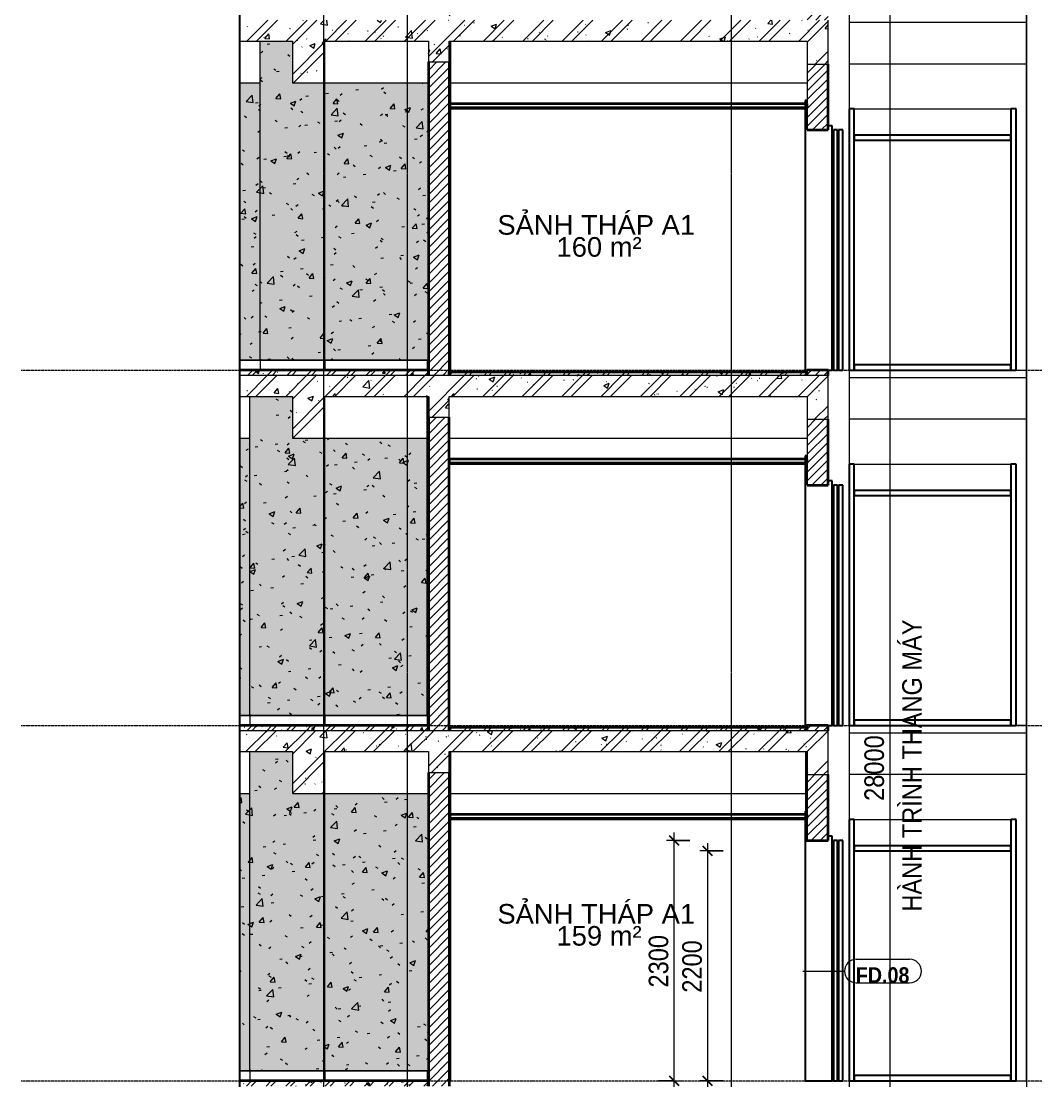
# Model space of a CAD drawing. Header units: millimetres. Extents: x 41641 to 74043, y -6777 to 34550.
# Drawn here: x 41641 to 51349, y 9000 to 19140 of the extents above; entities that cross this region are included whole.
import ezdxf

# ---------------------------------------------------------------- set-up
doc = ezdxf.new("R2010")
doc.units = ezdxf.units.MM
for name, pattern in [('Centre', [31.75, 6.35, -4.7625, 15.875, -4.7625]), ('Grid Line', [22.225, 12.7, -3.175, 3.175, -3.175]), ('Hidden', [7.14375, 4.7625, -2.38125])]:
    doc.linetypes.add(name, pattern=pattern)
for name, color, linetype, lineweight in [('0-1', 7, 'Continuous', 5), ('A-ANNO-DIMS', 211, 'Continuous', 9), ('A-ANNO-DIMS-75', 211, 'Continuous', 9), ('A-AREA-IDEN', 2, 'Continuous', 9), ('A-CLNG-2', 7, 'Continuous', 35), ('A-CLNG-FNSH-1', 250, 'Continuous', 18), ('A-CLNG-PATT', 13, 'Continuous', 18), ('A-DETL-GENF', 92, 'Continuous', 18), ('A-DETL-GENF-1', 9, 'Continuous', 18), ('A-DETL-GENF-3', 92, 'Hidden', 25), ('A-DETL-THIN', 151, 'Continuous', 18), ('A-DOOR', 31, 'Continuous', 18), ('A-DOOR-1', 31, 'Continuous', 25), ('A-DOOR-IDEN', 31, 'Continuous', 9), ('A-FLOR-FNSH-1', 7, 'Continuous', 35), ('A-FLOR-HRAL-1', 250, 'Continuous', 18), ('A-FLOR-HRAL-2', 53, 'Continuous', 25), ('A-FLOR-HRAL-3', 9, 'Continuous', 18), ('A-FLOR-LEVL-2', 51, 'Centre', 9), ('A-FLOR-PATT-2', 67, 'Continuous', 18), ('A-FLOR-PATT-3', 8, 'Continuous', 18), ('A-WALL', 113, 'Continuous', 18), ('A-WALL-1', 7, 'Continuous', 35), ('A-WALL-PATT', 111, 'Continuous', 18), ('A-WALL-PATT-1', 9, 'Continuous', 18), ('A-WALL-PATT-2', 255, 'Continuous', 18), ('A-WALL-PATT-3', 250, 'Continuous', 18), ('I-WALL-1', 250, 'Continuous', 18), ('S-BEAM-2', 250, 'Continuous', 18), ('S-COLS-1', 250, 'Continuous', 18), ('S-GRID-1', 1, 'Grid Line', 9)]:
    doc.layers.add(name, color=color, linetype=linetype, lineweight=lineweight)
doc.styles.add('Arial', font='arial.ttf', dxfattribs={"height": 187.5})
doc.styles.add('Arial_B', font='arialbd.ttf', dxfattribs={"width": 0.9, "height": 150})
doc.styles.add('UTM Avo', font='', dxfattribs={"width": 0.9, "height": 187.5})
doc.styles.get('UTM Avo').set_extended_font_data('UTM Avo')
doc.dimstyles.new('1_Dim_chi_tiet_2_5', dxfattribs={"dimscale": 304.8, "dimtxt": 187.368928, "dimasz": 0.295276, "dimexe": 0.246063, "dimexo": 0.0625, "dimgap": 0.024606, "dimtad": 1, "dimdec": 0, "dimrnd": 5, "dimzin": 0, "dimdsep": 46, "dimtxsty": 'UTM Avo', "dimblk1": 'OBLIQUE', "dimblk2": 'OBLIQUE', "dimsah": 1, "dimcen": 0.09, "dimdle": 0.246063, "dimazin": 0, "dimtfac": 1, "dimtdec": 4, "dimtix": 1, "dimtmove": 0, "dimatfit": 3, "dimfxl": 0.492126, "dimfxlon": 1, "dimtvp": 1, "dimtolj": 1, "dimtzin": 0, "dimarcsym": 2})
pattern_1 = [(50, (48873.26, 15725), (273.276, -23.909), [28.575, -314.325]), (355, (48873.26, 15725), (-52.865, 286.585), [22.86, -251.46]), (100.451, (48896.03, 15723), (220.414, 262.6745), [24.285, -267.135]), (46.184, (48873.26, 15801.2), (406.619, -63.065), [42.862, -471.487]), (96.636, (48907.14, 15795.94), (356.104, 371.141), [36.428, -400.703]), (351.184, (48873.26, 15801.2), (356.107, 371.138), [34.29, -377.19]), (21, (48911.36, 15782.15), (227.421, -153.398), [28.575, -314.325]), (326, (48911.36, 15782.15), (92.703, 276.282), [22.86, -251.46]), (71.451, (48930.3, 15769.37), (320.1254, 122.8816), [24.285, -267.135]), (37.5, (48873.26, 15725), (4.6325, 126.8326), [2.515, -245.897, 2.515, -252.755, -252.413]), (37.5, (48873.26, 15725), (4.6325, 126.8326), [-503.682, 2.515, -249.898]), (7.5, (48873.26, 15725), (100.2292, 150.2711), [2.515, -143.027, 2.515, -240.182, -96.203]), (7.5, (48873.26, 15725), (100.2292, 150.2711), [-388.239, 2.515, -93.688]), (327.5, (48788.3, 15725), (203.3868, -8.5935), [2.515, -92.735, 2.515, -294.665, -394.335]), (327.5, (48788.3, 15725), (203.3868, -8.5935), [-392.43, 2.515, -391.82]), (317.5, (48750.2, 15725), (222.1944, 38.14), [2.515, -121.31, 2.515, -194.843, -280.035]), (317.5, (48750.2, 15725), (222.1944, 38.14), [-321.183, 2.515, -277.52]), (45, (48873.26, 15725), (-94.2927, 94.2927), []), (45, (48873.26, 15867.88), (-94.2927, 94.2927), [])]
pattern_2 = [(50, (48873.26, 15725), (546.553, -47.817), [57.15, -628.65]), (355, (48873.26, 15725), (-105.73, 573.17), [45.72, -502.92]), (100.451, (48918.8, 15721), (440.828, 525.35), [48.57, -534.27]), (46.184, (48873.26, 15877.4), (813.237, -126.13), [85.725, -942.975]), (96.636, (48941, 15866.9), (712.21, 742.28), [72.855, -801.405]), (351.184, (48873.3, 15877.4), (712.215, 742.28), [68.58, -754.38]), (21, (48949.46, 15839.3), (454.843, -306.796), [57.15, -628.65]), (326, (48949.46, 15839.3), (185.406, 552.564), [45.72, -502.92]), (71.451, (48987.36, 15813.73), (640.25, 245.764), [48.57, -534.27]), (37.5, (48873.26, 15725), (9.2664, 253.665), [25.146, -471.678, 25.146, -485.394, -504.825]), (37.5, (48873.26, 15725), (9.2664, 253.665), [-1007.364, 25.146, -479.679]), (7.5, (48873.26, 15725), (200.459, 300.541), [25.146, -265.938, 25.146, -460.248, -192.405]), (7.5, (48873.26, 15725), (200.459, 300.541), [-776.478, 25.146, -167.259]), (327.5, (48703.33, 15725), (406.773, -17.1864), [25.146, -165.354, 25.146, -569.214, -788.67]), (327.5, (48703.33, 15725), (406.773, -17.1864), [-784.86, 25.146, -763.524]), (317.5, (48627.13, 15725), (444.388, 76.28), [25.146, -222.504, 25.146, -369.57, -560.07]), (317.5, (48627.13, 15725), (444.388, 76.28), [-642.366, 25.146, -534.924])]
pattern_3 = [(37.5, (48873.26, 15725), (-2.40047, 73.41204), [2.515, -55.397, 2.515, -62.255, -61.913]), (37.5, (48873.26, 15725), (-2.40047, 73.41204), [-122.682, 2.515, -59.398]), (7.5, (48873.26, 15725), (67.4282, 107.524), [2.515, -28.727, 2.515, -49.682, -20.003]), (7.5, (48873.26, 15725), (67.4282, 107.524), [-83.439, 2.515, -17.488]), (327.5, (48826.4, 15725), (118.6493, 0.21553), [2.515, -16.535, 2.515, -66.065, -89.535]), (327.5, (48826.4, 15725), (118.6493, 0.21553), [-87.63, 2.515, -87.02]), (317.5, (48826.4, 15725), (114.5339, 33.4393), [2.515, -7.01, 2.515, -42.443, -51.435]), (317.5, (48826.4, 15725), (114.5339, 33.4393), [-54.483, 2.515, -48.92])]
pattern_4 = [(45, (48873.26, 15725), (-39.77476, 39.77476), [])]
pattern_5 = [(45, (48873.26, 15725), (-42.4264, 42.4264), [])]
pattern_6 = [(0, (48873.26, 15725), (609.6, 152.4), [25.146, -432.054, 25.146, -432.054, -2438.4]), (0, (48873.26, 15725), (609.6, 152.4), [-914.4, 25.146, -889.254, 25.146, -432.054, -1066.8]), (0, (48873.26, 15725), (609.6, 152.4), [-2286, 25.146, -279.654, 25.146, -736.854]), (120, (49101.86, 15801.2), (-436.7823, 451.729), [25.146, -432.054, 25.146, -432.054, -2438.4]), (120, (49101.86, 15801.2), (-436.7823, 451.729), [-914.4, 25.146, -889.254, 25.146, -432.054, -1066.8]), (120, (49101.86, 15801.2), (-436.7823, 451.729), [-2286, 25.146, -279.654, 25.146, -736.854]), (240, (49178.06, 16106), (-172.8177, -604.129), [25.146, -432.054, 25.146, -432.054, -2438.4]), (240, (49178.06, 16106), (-172.8177, -604.129), [-914.4, 25.146, -889.254, 25.146, -432.054, -1066.8]), (240, (49178.06, 16106), (-172.8177, -604.129), [-2286, 25.146, -279.654, 25.146, -736.854])]
pattern_7 = [(50, (48873.26, 15725), (546.553, -47.817), [57.15, -628.65]), (355, (48873.26, 15725), (-105.73, 573.17), [45.72, -502.92]), (100.451, (48918.8, 15721), (440.828, 525.35), [48.57, -534.27]), (46.184, (48873.26, 15877.4), (813.24, -126.13), [85.725, -942.975]), (96.636, (48941, 15866.9), (712.21, 742.28), [72.855, -801.405]), (351.184, (48873.3, 15877.4), (712.21, 742.28), [68.58, -754.38]), (21, (48949.46, 15839.3), (454.843, -306.796), [57.15, -628.65]), (326, (48949.46, 15839.3), (185.406, 552.564), [45.72, -502.92]), (71.451, (48987.36, 15813.73), (640.25, 245.764), [48.57, -534.27]), (37.5, (48873.26, 15725), (9.2664, 253.665), [5.029, -491.795, 5.029, -505.511, -504.825]), (37.5, (48873.26, 15725), (9.2664, 253.665), [-1007.364, 5.03, -499.796]), (7.5, (48873.26, 15725), (200.46, 300.541), [5.029, -286.055, 5.029, -480.365, -192.405]), (7.5, (48873.26, 15725), (200.46, 300.541), [-776.478, 5.03, -187.376]), (327.5, (48703.33, 15725), (406.773, -17.1864), [5.029, -185.471, 5.029, -589.331, -788.67]), (327.5, (48703.33, 15725), (406.773, -17.1864), [-784.86, 5.03, -783.64]), (317.5, (48627.13, 15725), (444.388, 76.28), [5.03, -242.62, 5.03, -389.687, -560.07]), (317.5, (48627.13, 15725), (444.388, 76.28), [-642.366, 5.03, -555.04]), (45, (48873.26, 15725), (-188.585, 188.585), []), (45, (48873.26, 16010.75), (-188.585, 188.585), [])]

# ---------------------------------------------------------------- blocks, each defined once
blk = doc.blocks.new('NCV_TKTC_KET CAU_rvt-1-TKCS_THANG MÁY TM1 - MẶT CẮT')
at = {"layer": 'S-BEAM-2'}
for p, q in [((49562, 19130), (51262, 19130)), ((49562, 19130), (49562, 18730)), ((51262, 18730), (51262, 19130)), ((51262, 18730), (49562, 18730)), ((43732, 18550), (43927, 18550)), ((44547, 18550), (45537, 18550)), ((45747, 18550), (49162, 18550)), ((49562, 15730), (51262, 15730)), ((49562, 15730), (49562, 15330)), ((51262, 15330), (51262, 15730)), ((51262, 15330), (49562, 15330)), ((43732, 15150), (43827, 15150)), ((44547, 15150), (45527, 15150)), ((45737, 15150), (49162, 15150)), ((49562, 12330), (51262, 12330)), ((49562, 12330), (49562, 11930)), ((51262, 11930), (51262, 12330)), ((51262, 11930), (49562, 11930)), ((43732, 11750), (43827, 11750)), ((44547, 11750), (45537, 11750)), ((45747, 11750), (49152, 11750))]:
    blk.add_line(p, q, dxfattribs=at)
at = {"layer": 'S-COLS-1'}
for p, q in [((51262, -3850), (51262, 29350)), ((49562, 19200), (49562, 18300)), ((49562, 15800), (49562, 14900)), ((43837, 12495), (43837, 12500)), ((44537, 12500), (44537, 12495)), ((49562, 12400), (49562, 11500)), ((43837, 9095), (43837, 9100)), ((44537, 9100), (44537, 9095)), ((49562, 9000), (49562, 8100))]:
    blk.add_line(p, q, dxfattribs=at)
blk = doc.blocks.new('Railing - Railing-782315-TKCS_THANG MÁY TM1 - MẶT CẮT')
at = {"layer": 'A-FLOR-HRAL-2'}
for p, q in [((45537, 5695), (45527, 5695)), ((45527, 5695), (45527, 5600)), ((45537, 5600), (45537, 5695)), ((45527, 5600), (45537, 5600))]:
    blk.add_line(p, q, dxfattribs=at)
at = {"layer": 'A-FLOR-HRAL-3'}
for p, q in [((43732, 5695), (43827, 5695)), ((43827, 5695), (44547, 5695)), ((43827, 5695), (43827, 5600)), ((44547, 5695), (45527, 5695)), ((44547, 5695), (44547, 5600))]:
    blk.add_line(p, q, dxfattribs=at)
blk = doc.blocks.new('NCV_TKTC_TANG 3 - 4_rvt-1-TKCS_THANG MÁY TM1 - MẶT CẮT')
at = {"layer": 'A-FLOR-PATT-2'}
h = blk.add_hatch(dxfattribs=at)
h.set_pattern_fill('FP_2', color=256, style=0, pattern_type=2)
h.set_pattern_definition(pattern_1)
h.paths.add_polyline_path([(44858, 12350), (45537, 12350), (45537, 12400), (43732, 12400), (43732, 12350), (44537, 12350)])
at = {"layer": 'A-WALL-PATT-1'}
h = blk.add_hatch(dxfattribs=at)
h.set_pattern_fill('FP_5', color=256, style=0, pattern_type=2)
h.set_pattern_definition(pattern_2)
h.paths.add_polyline_path([(43827, 12500), (43837, 12500), (43837, 15550), (43827, 15550), (43827, 12644)])
h = blk.add_hatch(dxfattribs=at)
h.set_pattern_fill('FP_5', color=256, style=0, pattern_type=2)
h.set_pattern_definition(pattern_2)
h.paths.add_polyline_path([(44209, 12500), (44547, 12500), (44547, 15550), (44537, 15550), (44537, 15150), (44235, 15150), (44235, 15550), (43837, 15550), (43837, 12500)])
h = blk.add_hatch(dxfattribs=at)
h.set_pattern_fill('FP_5', color=256, style=0, pattern_type=2)
h.set_pattern_definition(pattern_2)
h.paths.add_polyline_path([(43732, 12500), (43827, 12500), (43827, 15150), (43732, 15150), (43732, 12589)])
h = blk.add_hatch(dxfattribs=at)
h.set_pattern_fill('FP_5', color=256, style=0, pattern_type=2)
h.set_pattern_definition(pattern_2)
h.paths.add_polyline_path([(45527, 12500), (45527, 15150), (44547, 15150), (44547, 12500), (44858, 12500)])
at = {"layer": 'A-WALL-PATT-2'}
h = blk.add_hatch(dxfattribs=at)
h.set_pattern_fill('FP_6', color=256, style=0, pattern_type=2)
h.set_pattern_definition(pattern_3)
h.paths.add_polyline_path([(43827, 12500), (43837, 12500), (43837, 15550), (43827, 15550), (43827, 12644)])
h = blk.add_hatch(dxfattribs=at)
h.set_pattern_fill('FP_6', color=256, style=0, pattern_type=2)
h.set_pattern_definition(pattern_3)
h.paths.add_polyline_path([(44209, 12500), (44547, 12500), (44547, 15550), (44537, 15550), (44537, 15150), (44235, 15150), (44235, 15550), (43837, 15550), (43837, 12500)])
h = blk.add_hatch(dxfattribs=at)
h.set_pattern_fill('FP_6', color=256, style=0, pattern_type=2)
h.set_pattern_definition(pattern_3)
h.paths.add_polyline_path([(43732, 12500), (43827, 12500), (43827, 15150), (43732, 15150), (43732, 12589)])
h = blk.add_hatch(dxfattribs=at)
h.set_pattern_fill('FP_6', color=256, style=0, pattern_type=2)
h.set_pattern_definition(pattern_3)
h.paths.add_polyline_path([(45527, 12500), (45527, 15150), (44547, 15150), (44547, 12500), (44858, 12500)])
at = {"layer": 'A-WALL-PATT-3'}
h = blk.add_hatch(dxfattribs=at)
h.set_pattern_fill('FP_7', color=256, style=0, pattern_type=2)
h.set_pattern_definition(pattern_4)
h.paths.add_polyline_path([(45537, 12500), (45537, 15550), (45527, 15550), (45527, 12500)])
at = {"layer": 'A-FLOR-FNSH-1'}
for p, q in [((45537, 12400), (43732, 12400)), ((45537, 12350), (45537, 12400))]:
    blk.add_line(p, q, dxfattribs=at)
at = {"layer": 'A-WALL-1'}
for p, q in [((45527, 15550), (45527, 12500)), ((45537, 12500), (45537, 15550)), ((45527, 12500), (45537, 12500))]:
    blk.add_line(p, q, dxfattribs=at)
at = {"layer": 'I-WALL-1'}
for p, q in [((43827, 12500), (43827, 15550)), ((44547, 12500), (44547, 15550)), ((43732, 12500), (43827, 12500)), ((43837, 12500), (43827, 12500)), ((43837, 12500), (44547, 12500)), ((44547, 12500), (45527, 12500))]:
    blk.add_line(p, q, dxfattribs=at)
at = {"layer": 'A-FLOR-HRAL-1'}
blk.add_blockref('Railing - Railing-782315-TKCS_THANG MÁY TM1 - MẶT CẮT', (0, 6800), dxfattribs=at)
blk = doc.blocks.new('NCV_TKTC_TANG 3 - 4_rvt-2-TKCS_THANG MÁY TM1 - MẶT CẮT')
at = {"layer": 'A-FLOR-PATT-2'}
h = blk.add_hatch(dxfattribs=at)
h.set_pattern_fill('FP_2', color=256, style=0, pattern_type=2)
h.set_pattern_definition(pattern_1)
h.paths.add_polyline_path([(44858, 8950), (45537, 8950), (45537, 9000), (43732, 9000), (43732, 8950), (44537, 8950)])
at = {"layer": 'A-WALL-PATT-1'}
h = blk.add_hatch(dxfattribs=at)
h.set_pattern_fill('FP_5', color=256, style=0, pattern_type=2)
h.set_pattern_definition(pattern_2)
h.paths.add_polyline_path([(43827, 9100), (43837, 9100), (43837, 12150), (43827, 12150), (43827, 10181)])
h = blk.add_hatch(dxfattribs=at)
h.set_pattern_fill('FP_5', color=256, style=0, pattern_type=2)
h.set_pattern_definition(pattern_2)
h.paths.add_polyline_path([(43837, 9100), (44547, 9100), (44547, 12150), (44537, 12150), (44537, 11750), (44235, 11750), (44235, 12150), (43837, 12150), (43837, 10181)])
h = blk.add_hatch(dxfattribs=at)
h.set_pattern_fill('FP_5', color=256, style=0, pattern_type=2)
h.set_pattern_definition(pattern_2)
h.paths.add_polyline_path([(43827, 9100), (43827, 11750), (43732, 11750), (43732, 9100)])
h = blk.add_hatch(dxfattribs=at)
h.set_pattern_fill('FP_5', color=256, style=0, pattern_type=2)
h.set_pattern_definition(pattern_2)
h.paths.add_polyline_path([(44547, 9100), (45537, 9100), (45537, 11750), (44547, 11750), (44547, 10181)])
at = {"layer": 'A-WALL-PATT-2'}
h = blk.add_hatch(dxfattribs=at)
h.set_pattern_fill('FP_6', color=256, style=0, pattern_type=2)
h.set_pattern_definition(pattern_3)
h.paths.add_polyline_path([(43827, 9100), (43837, 9100), (43837, 12150), (43827, 12150), (43827, 10181)])
h = blk.add_hatch(dxfattribs=at)
h.set_pattern_fill('FP_6', color=256, style=0, pattern_type=2)
h.set_pattern_definition(pattern_3)
h.paths.add_polyline_path([(43837, 9100), (44547, 9100), (44547, 12150), (44537, 12150), (44537, 11750), (44235, 11750), (44235, 12150), (43837, 12150), (43837, 10181)])
h = blk.add_hatch(dxfattribs=at)
h.set_pattern_fill('FP_6', color=256, style=0, pattern_type=2)
h.set_pattern_definition(pattern_3)
h.paths.add_polyline_path([(43827, 9100), (43827, 11750), (43732, 11750), (43732, 9100)])
h = blk.add_hatch(dxfattribs=at)
h.set_pattern_fill('FP_6', color=256, style=0, pattern_type=2)
h.set_pattern_definition(pattern_3)
h.paths.add_polyline_path([(44547, 9100), (45537, 9100), (45537, 11750), (44547, 11750), (44547, 10181)])
at = {"layer": 'A-FLOR-FNSH-1'}
for p, q in [((45537, 9000), (43732, 9000)), ((45537, 8950), (45537, 9000))]:
    blk.add_line(p, q, dxfattribs=at)
at = {"layer": 'I-WALL-1'}
for p, q in [((43827, 9100), (43827, 12150)), ((44547, 9100), (44547, 12150)), ((43732, 9100), (43827, 9100)), ((43837, 9100), (43827, 9100)), ((43837, 9100), (44547, 9100)), ((44547, 9100), (45527, 9100))]:
    blk.add_line(p, q, dxfattribs=at)
at = {"layer": 'A-FLOR-HRAL-1'}
blk.add_blockref('Railing - Railing-782315-TKCS_THANG MÁY TM1 - MẶT CẮT', (0, 3400), dxfattribs=at)
blk = doc.blocks.new('Railing - Railing-V5-TKCS_THANG MÁY TM1 - MẶT CẮT')
at = {"layer": 'A-FLOR-HRAL-2'}
for p, q in [((45537, 22695), (45527, 22695)), ((45527, 22695), (45527, 22600)), ((45537, 22600), (45537, 22695)), ((45527, 22600), (45537, 22600))]:
    blk.add_line(p, q, dxfattribs=at)
at = {"layer": 'A-FLOR-HRAL-3'}
for p, q in [((43732, 22695), (43927, 22695)), ((43927, 22695), (44547, 22695)), ((43927, 22695), (43927, 22600)), ((44547, 22695), (45527, 22695)), ((44547, 22695), (44547, 22600))]:
    blk.add_line(p, q, dxfattribs=at)
blk = doc.blocks.new('NCV_TKTC_TANG 5_rvt-1-TKCS_THANG MÁY TM1 - MẶT CẮT')
at = {"layer": 'A-FLOR-PATT-2'}
h = blk.add_hatch(dxfattribs=at)
h.set_pattern_fill('FP_2', color=256, style=0, pattern_type=2)
h.set_pattern_definition(pattern_1)
h.paths.add_polyline_path([(44858, 15750), (45537, 15750), (45537, 15800), (43732, 15800), (43732, 15750), (44537, 15750)])
at = {"layer": 'A-WALL-PATT-1'}
h = blk.add_hatch(dxfattribs=at)
h.set_pattern_fill('FP_5', color=256, style=0, pattern_type=2)
h.set_pattern_definition(pattern_2)
h.paths.add_polyline_path([(43927, 15900), (43937, 15900), (43937, 18950), (43927, 18950), (43927, 17570)])
h = blk.add_hatch(dxfattribs=at)
h.set_pattern_fill('FP_5', color=256, style=0, pattern_type=2)
h.set_pattern_definition(pattern_2)
h.paths.add_polyline_path([(44547, 15900), (44547, 18950), (44537, 18950), (44537, 18550), (44235, 18550), (44235, 18950), (43937, 18950), (43937, 15900)])
h = blk.add_hatch(dxfattribs=at)
h.set_pattern_fill('FP_5', color=256, style=0, pattern_type=2)
h.set_pattern_definition(pattern_2)
h.paths.add_polyline_path([(43927, 15900), (43927, 18550), (43732, 18550), (43732, 15900)])
h = blk.add_hatch(dxfattribs=at)
h.set_pattern_fill('FP_5', color=256, style=0, pattern_type=2)
h.set_pattern_definition(pattern_2)
h.paths.add_polyline_path([(44858, 15900), (45537, 15900), (45537, 18550), (44547, 18550), (44547, 15900)])
at = {"layer": 'A-WALL-PATT-2'}
h = blk.add_hatch(dxfattribs=at)
h.set_pattern_fill('FP_6', color=256, style=0, pattern_type=2)
h.set_pattern_definition(pattern_3)
h.paths.add_polyline_path([(43927, 15900), (43937, 15900), (43937, 18950), (43927, 18950), (43927, 17570)])
h = blk.add_hatch(dxfattribs=at)
h.set_pattern_fill('FP_6', color=256, style=0, pattern_type=2)
h.set_pattern_definition(pattern_3)
h.paths.add_polyline_path([(44547, 15900), (44547, 18950), (44537, 18950), (44537, 18550), (44235, 18550), (44235, 18950), (43937, 18950), (43937, 15900)])
h = blk.add_hatch(dxfattribs=at)
h.set_pattern_fill('FP_6', color=256, style=0, pattern_type=2)
h.set_pattern_definition(pattern_3)
h.paths.add_polyline_path([(43927, 15900), (43927, 18550), (43732, 18550), (43732, 15900)])
h = blk.add_hatch(dxfattribs=at)
h.set_pattern_fill('FP_6', color=256, style=0, pattern_type=2)
h.set_pattern_definition(pattern_3)
h.paths.add_polyline_path([(44858, 15900), (45537, 15900), (45537, 18550), (44547, 18550), (44547, 15900)])
at = {"layer": 'A-FLOR-FNSH-1'}
for p, q in [((45537, 15800), (43732, 15800)), ((45537, 15750), (45537, 15800))]:
    blk.add_line(p, q, dxfattribs=at)
at = {"layer": 'I-WALL-1'}
for p, q in [((43927, 15900), (43927, 18950)), ((44547, 15900), (44547, 18950)), ((43732, 15900), (43927, 15900)), ((43937, 15900), (43927, 15900)), ((43937, 15900), (44547, 15900)), ((44547, 15900), (45527, 15900))]:
    blk.add_line(p, q, dxfattribs=at)
at = {"layer": 'A-FLOR-HRAL-1'}
blk.add_blockref('Railing - Railing-V5-TKCS_THANG MÁY TM1 - MẶT CẮT', (0, -6800), dxfattribs=at)
blk = doc.blocks.new('Thang may HIEN - Dài x Rộng - 2000x2000-V1-TKCS_THANG MÁY TM1 - MẶT CẮT')
at = {"layer": 'A-DOOR'}
blk.add_line((49612, 11500), (51112, 11500), dxfattribs=at)
at = {"layer": 'A-DOOR-1'}
for p, q in [((49162, 11580), (49142, 11580)), ((49142, 11580), (49142, 9000)), ((49162, 11300), (49162, 11580)), ((49612, 11500), (49562, 11500)), ((49562, 11500), (49562, 9000)), ((49612, 9000), (49612, 11500)), ((51162, 11500), (51112, 11500)), ((51112, 11500), (51112, 9000)), ((51162, 9000), (51162, 11500)), ((49362, 11300), (49162, 11300)), ((49402, 11340), (49362, 11340)), ((49362, 11340), (49362, 11300)), ((49402, 9000), (49402, 11340)), ((49452, 11300), (49412, 11300)), ((49412, 11300), (49412, 9000)), ((49452, 9000), (49452, 11300)), ((49502, 11300), (49462, 11300)), ((49462, 11300), (49462, 9000)), ((49502, 9000), (49502, 11300)), ((51112, 11250), (49612, 11250)), ((49612, 11250), (49612, 11200)), ((49612, 11200), (51112, 11200)), ((51112, 11200), (51112, 11250)), ((51112, 9050), (49612, 9050)), ((49612, 9050), (49612, 9000)), ((51112, 9000), (51112, 9050)), ((49142, 9000), (49402, 9000)), ((49412, 9000), (49452, 9000)), ((49462, 9000), (49502, 9000)), ((49562, 9000), (49612, 9000)), ((49612, 9000), (51112, 9000)), ((51112, 9000), (51162, 9000))]:
    blk.add_line(p, q, dxfattribs=at)
blk = doc.blocks.new('BORDER VIEW - BORDER VIEW-3767652-TKCS_THANG MÁY TM1 - MẶT CẮT')
at = {"layer": 'A-DETL-GENF-3'}
blk.add_line((43732, -4350), (43732, 34267), dxfattribs=at)
blk = doc.blocks.new('STN_Door Tag - STN_Door Tag-1788670-TKCS_THANG MÁY TM1 - MẶT CẮT')
at = {"layer": 'A-DOOR-IDEN'}
for p, q in [((49632, 10163), (50142, 10163)), ((49632, 9936), (50142, 9936))]:
    blk.add_line(p, q, dxfattribs=at)
for centre, start, end in [((49632, 10050), 90, 270), ((50142, 10050), 270, 90)]:
    blk.add_arc(centre, 113, start, end, dxfattribs=at)
blk = doc.blocks.new('DIMBLOCK15-TKCS_THANG MÁY TM1 - MẶT CẮT')
at = {"layer": 'A-ANNO-DIMS-75'}
for p, q in [((47889, 8925), (47889, 11375)), ((48039, 11300), (47814, 11300)), ((47889, 11300), (48039, 11300)), ((47739, 9000), (47964, 9000)), ((47889, 9000), (47739, 9000))]:
    blk.add_line(p, q, dxfattribs=at)
at = {"layer": 'A-ANNO-DIMS-75', "lineweight": 25}
for p, q in [((47889, 11300), (47844, 11345)), ((47889, 11300), (47934, 11255)), ((47889, 9000), (47844, 9045)), ((47889, 9000), (47934, 8955))]:
    blk.add_line(p, q, dxfattribs=at)
at = {"layer": 'A-ANNO-DIMS-75', "color": 0, "insert": (47645, 9893), "char_height": 187.5, "width": 616.24, "attachment_point": 1, "rotation": 90, "line_spacing_factor": 1.110334, "style": 'UTM Avo'}
blk.add_mtext('2300', dxfattribs=at)
blk = doc.blocks.new('_Oblique')
at = {"color": 0, "linetype": 'ByBlock', "lineweight": -2}
blk.add_line((-0.5, -0.5), (0.5, 0.5), dxfattribs=at)
blk = doc.blocks.new('DIMBLOCK16-TKCS_THANG MÁY TM1 - MẶT CẮT')
at = {"layer": 'A-ANNO-DIMS-75'}
for p, q in [((48209, 11275), (48209, 8925)), ((48359, 11200), (48134, 11200)), ((48209, 11200), (48359, 11200)), ((48359, 9000), (48134, 9000)), ((48209, 9000), (48359, 9000))]:
    blk.add_line(p, q, dxfattribs=at)
at = {"layer": 'A-ANNO-DIMS-75', "lineweight": 25}
for p, q in [((48209, 11200), (48164, 11245)), ((48209, 11200), (48254, 11155)), ((48209, 9000), (48164, 9045)), ((48209, 9000), (48254, 8955))]:
    blk.add_line(p, q, dxfattribs=at)
at = {"layer": 'A-ANNO-DIMS-75', "color": 0, "insert": (47966, 9843), "char_height": 187.5, "width": 616.24, "attachment_point": 1, "rotation": 90, "line_spacing_factor": 1.110334, "style": 'UTM Avo'}
blk.add_mtext('2200', dxfattribs=at)
blk = doc.blocks.new('DIMBLOCK21-TKCS_THANG MÁY TM1 - MẶT CẮT')
at = {"layer": 'A-ANNO-DIMS-75'}
for p, q in [((50103, 26000), (49878, 26000)), ((49953, 26000), (49953, -2000)), ((49953, 26000), (50103, 26000)), ((50103, -2000), (49878, -2000)), ((49953, -2000), (50103, -2000))]:
    blk.add_line(p, q, dxfattribs=at)
at = {"layer": 'A-ANNO-DIMS-75', "lineweight": 25}
for p, q in [((49953, 26000), (49908, 26045)), ((49953, 26000), (49998, 25955)), ((49953, -2000), (49908, -1955)), ((49953, -2000), (49998, -2045))]:
    blk.add_line(p, q, dxfattribs=at)
at = {"layer": 'A-ANNO-DIMS-75', "color": 0, "char_height": 187.5, "attachment_point": 1, "rotation": 90, "line_spacing_factor": 1.110334, "style": 'UTM Avo'}
for s, insert, width in [('HÀNH TRÌNH THANG MÁY', (50071, 10619), 3314.35), ('28000', (49709, 11679), 770.29)]:
    blk.add_mtext(s, dxfattribs=dict(at, insert=insert, width=width))

msp = doc.modelspace()

# ---------------------------------------------------------------- hatches: boundary and pattern name
at = {"layer": 'A-CLNG-PATT'}
h = msp.add_hatch(dxfattribs=at)
h.set_pattern_fill('FP_10', color=256, style=0, pattern_type=2)
h.set_pattern_definition(pattern_6)
h.paths.add_polyline_path([(48752.4, 18300), (49161.9, 18300), (49161.9, 18310), (45737.4, 18310), (45737.4, 18300), (47454.3, 18300)])
h = msp.add_hatch(dxfattribs=at)
h.set_pattern_fill('FP_10', color=256, style=0, pattern_type=2)
h.set_pattern_definition(pattern_6)
h.paths.add_polyline_path([(47454.3, 14900), (49161.9, 14900), (49161.9, 14910), (45737.4, 14910), (45737.4, 14900), (46156.1, 14900)])
h = msp.add_hatch(dxfattribs=at)
h.set_pattern_fill('FP_10', color=256, style=0, pattern_type=2)
h.set_pattern_definition(pattern_6)
h.paths.add_polyline_path([(48752.4, 11500), (49161.9, 11500), (49161.9, 11510), (45737.4, 11510), (45737.4, 11500), (47454.3, 11500)])
at = {"layer": 'A-DETL-GENF-1'}
h = msp.add_hatch(dxfattribs=at)
h.set_pattern_fill('FP_3', color=256, style=0, pattern_type=2)
h.set_pattern_definition(pattern_7)
h.paths.add_polyline_path([(44536.9, 18550), (44536.9, 18950), (45537, 18950), (45537, 18750), (45737, 18750), (45737, 18950), (49161.9, 18950), (49161.9, 18730), (49361.9, 18730), (49361.9, 19150), (43732, 19150), (43732, 18950), (44235.3, 18950), (44235.3, 18550)])
h.paths.add_polyline_path([(53858.6, 18550), (53858.6, 19150), (51461.9, 19150), (51461.9, 18730), (51661.9, 18730), (51661.9, 18950), (53362.4, 18950), (53362.4, 18550)])
h = msp.add_hatch(dxfattribs=at)
h.set_pattern_fill('FP_3', color=256, style=0, pattern_type=2)
h.set_pattern_definition(pattern_7)
h.paths.add_polyline_path([(44536.9, 15150), (44536.9, 15550), (45537, 15550), (45537, 15350), (45737, 15350), (45737, 15550), (49161.9, 15550), (49161.9, 15330), (49361.9, 15330), (49361.9, 15750), (43732, 15750), (43732, 15550), (44235.3, 15550), (44235.3, 15150)])
h.paths.add_polyline_path([(53362.4, 15150), (53858.6, 15150), (53858.6, 15750), (51461.9, 15750), (51461.9, 15330), (51661.9, 15330), (51661.9, 15550), (53362.4, 15550)])
h = msp.add_hatch(dxfattribs=at)
h.set_pattern_fill('FP_3', color=256, style=0, pattern_type=2)
h.set_pattern_definition(pattern_7)
h.paths.add_polyline_path([(44235.3, 11750), (44536.9, 11750), (44536.9, 12150), (45537, 12150), (45537, 11950), (45737, 11950), (45737, 12150), (49161.9, 12150), (49161.9, 11930), (49361.9, 11930), (49361.9, 12350), (43732, 12350), (43732, 12150), (44235.3, 12150)])
h.paths.add_polyline_path([(53858.6, 11750), (53858.6, 12350), (51461.9, 12350), (51461.9, 11930), (51661.9, 11930), (51661.9, 12150), (53362.4, 12150), (53362.4, 11750)])
at = {"layer": 'A-FLOR-PATT-3'}
h = msp.add_hatch(dxfattribs=at)
h.set_pattern_fill('FP_2', color=256, style=0, pattern_type=2)
h.set_pattern_definition(pattern_1)
h.paths.add_polyline_path([(47790, 15750), (49161.9, 15750), (49161.9, 15780), (45732, 15780), (45732, 15750), (46156.1, 15750)])
h = msp.add_hatch(dxfattribs=at)
h.set_pattern_fill('FP_2', color=256, style=0, pattern_type=2)
h.set_pattern_definition(pattern_1)
h.paths.add_polyline_path([(47454.3, 12350), (49161.9, 12350), (49161.9, 12380), (45732, 12380), (45732, 12350), (46156.1, 12350)])
at = {"layer": 'A-WALL-PATT'}
h = msp.add_hatch(dxfattribs=at)
h.set_pattern_fill('FP_7', color=256, style=0, pattern_type=2)
h.set_pattern_definition(pattern_4)
h.paths.add_polyline_path([(45747, 15800), (45747, 18950), (45737, 18950), (45737, 15800)])
h.paths.add_polyline_path([(45737, 19150), (45747, 19150), (45747, 19200), (45737, 19200)])
h = msp.add_hatch(dxfattribs=at)
h.set_pattern_fill('FP_1', color=256, style=0, pattern_type=2)
h.set_pattern_definition(pattern_5)
h.paths.add_polyline_path([(49161.9, 18100), (49361.9, 18100), (49361.9, 18730), (49161.9, 18730), (49161.9, 18185.4)])
h.paths.add_polyline_path([(49161.9, 19150), (49361.9, 19150), (49361.9, 19200), (49161.9, 19200)])
h = msp.add_hatch(dxfattribs=at)
h.set_pattern_fill('FP_1', color=256, style=0, pattern_type=2)
h.set_pattern_definition(pattern_5)
h.paths.add_polyline_path([(45737, 15750), (45737, 18750), (45537, 18750), (45537, 15750)])
h = msp.add_hatch(dxfattribs=at)
h.set_pattern_fill('FP_1', color=256, style=0, pattern_type=2)
h.set_pattern_definition(pattern_5)
h.paths.add_polyline_path([(49161.9, 14700), (49361.9, 14700), (49361.9, 15330), (49161.9, 15330), (49161.9, 15107)])
h.paths.add_polyline_path([(49161.9, 15750), (49361.9, 15750), (49361.9, 15800), (49161.9, 15800)])
h = msp.add_hatch(dxfattribs=at)
h.set_pattern_fill('FP_1', color=256, style=0, pattern_type=2)
h.set_pattern_definition(pattern_5)
h.paths.add_polyline_path([(45737, 12350), (45737, 15350), (45537, 15350), (45537, 12350)])
h = msp.add_hatch(dxfattribs=at)
h.set_pattern_fill('FP_7', color=256, style=0, pattern_type=2)
h.set_pattern_definition(pattern_4)
h.paths.add_polyline_path([(45747, 9000), (45747, 12150), (45737, 12150), (45737, 9000)])
h.paths.add_polyline_path([(45737, 12350), (45747, 12350), (45747, 12400), (45737, 12400)])
h = msp.add_hatch(dxfattribs=at)
h.set_pattern_fill('FP_7', color=256, style=0, pattern_type=2)
h.set_pattern_definition(pattern_4)
h.paths.add_polyline_path([(49161.9, 11300), (49161.9, 12150), (49151.9, 12150), (49151.9, 11300)])
h.paths.add_polyline_path([(49161.9, 12350), (49161.9, 12400), (49151.9, 12400), (49151.9, 12350)])
h = msp.add_hatch(dxfattribs=at)
h.set_pattern_fill('FP_1', color=256, style=0, pattern_type=2)
h.set_pattern_definition(pattern_5)
h.paths.add_polyline_path([(49161.9, 11300), (49361.9, 11300), (49361.9, 11930), (49161.9, 11930), (49161.9, 11412.8)])
h.paths.add_polyline_path([(49161.9, 12350), (49361.9, 12350), (49361.9, 12400), (49161.9, 12400)])
h = msp.add_hatch(dxfattribs=at)
h.set_pattern_fill('FP_1', color=256, style=0, pattern_type=2)
h.set_pattern_definition(pattern_5)
h.paths.add_polyline_path([(45737, 8950), (45737, 11950), (45537, 11950), (45537, 8950)])

# ---------------------------------------------------------------- linework, layer by layer
at = {"layer": 'A-CLNG-2'}
for p, q in [((49161.9, 18350), (45737.4, 18350)), ((45737.4, 18350), (45737.4, 18310)), ((49161.9, 18310), (45737.4, 18310)), ((49161.9, 18310), (49161.9, 18350)), ((49161.9, 14950), (45737.4, 14950)), ((45737.4, 14950), (45737.4, 14910)), ((49161.9, 14910), (45737.4, 14910)), ((49161.9, 14910), (49161.9, 14950)), ((49161.9, 11550), (45737.4, 11550)), ((45737.4, 11550), (45737.4, 11510)), ((49161.9, 11510), (45737.4, 11510)), ((49161.9, 11510), (49161.9, 11550))]:
    msp.add_line(p, q, dxfattribs=at)
at = {"layer": 'A-CLNG-FNSH-1'}
for p, q in [((45737.4, 18310), (45737.4, 18300)), ((45737.4, 18300), (49161.9, 18300)), ((49161.9, 18300), (49161.9, 18310)), ((45737.4, 14910), (45737.4, 14900)), ((49161.9, 14900), (49161.9, 14910)), ((45737.4, 14900), (49161.9, 14900)), ((45737.4, 11510), (45737.4, 11500)), ((45737.4, 11500), (49161.9, 11500)), ((49161.9, 11500), (49161.9, 11510))]:
    msp.add_line(p, q, dxfattribs=at)
at = {"layer": 'A-DETL-THIN'}
for p, q in [((49361.9, 18730), (49361.9, 19150)), ((43732, 18950), (44235.3, 18950)), ((44235.3, 18950), (44235.3, 18550)), ((44536.9, 18550), (44536.9, 18950)), ((44536.9, 18950), (45537, 18950)), ((45537, 18950), (45537, 18750)), ((45737, 18750), (45737, 18950)), ((45737, 18950), (49161.9, 18950)), ((49161.9, 18950), (49161.9, 18730)), ((45537, 18750), (45737, 18750)), ((49161.9, 18730), (49361.9, 18730)), ((44235.3, 18550), (44536.9, 18550)), ((49361.9, 15750), (43732, 15750)), ((49361.9, 15330), (49361.9, 15750)), ((43732, 15550), (44235.3, 15550)), ((44235.3, 15550), (44235.3, 15150)), ((44536.9, 15150), (44536.9, 15550)), ((44536.9, 15550), (45537, 15550)), ((45537, 15550), (45537, 15350)), ((45737, 15350), (45737, 15550)), ((45737, 15550), (49161.9, 15550)), ((49161.9, 15550), (49161.9, 15330)), ((45537, 15350), (45737, 15350)), ((49161.9, 15330), (49361.9, 15330)), ((44235.3, 15150), (44536.9, 15150)), ((49361.9, 12350), (43732, 12350)), ((49361.9, 11930), (49361.9, 12350)), ((43732, 12150), (44235.3, 12150)), ((44235.3, 12150), (44235.3, 11750)), ((44536.9, 11750), (44536.9, 12150)), ((44536.9, 12150), (45537, 12150)), ((45537, 12150), (45537, 11950)), ((45737, 11950), (45737, 12150)), ((45737, 12150), (49161.9, 12150)), ((49161.9, 12150), (49161.9, 11930)), ((45537, 11950), (45737, 11950)), ((49161.9, 11930), (49361.9, 11930)), ((44235.3, 11750), (44536.9, 11750))]:
    msp.add_line(p, q, dxfattribs=at)
at = {"layer": 'A-DOOR-IDEN'}
msp.add_line((49119.2, 10050.3), (49519, 10050.3), dxfattribs=at)
at = {"layer": 'A-FLOR-FNSH-1'}
for p, q in [((49161.9, 15780), (45732, 15780)), ((45732, 15780), (45732, 15750)), ((49161.9, 15750), (49161.9, 15780)), ((49161.9, 12380), (45732, 12380)), ((45732, 12380), (45732, 12350)), ((49161.9, 12350), (49161.9, 12380))]:
    msp.add_line(p, q, dxfattribs=at)
at = {"layer": 'A-FLOR-LEVL-2'}
for p, q in [((41640.6, 15800), (55864.2, 15800)), ((41640.6, 12400), (55864.2, 12400)), ((41640.6, 9000), (55864.2, 9000))]:
    msp.add_line(p, q, dxfattribs=at)
at = {"layer": 'A-WALL'}
for p, q in [((51261.9, 9000), (51261.9, 29400)), ((49561.9, 19200), (49561.9, 18300)), ((49161.9, 18730), (49161.9, 18100)), ((49161.9, 15800), (49161.9, 15750)), ((49561.9, 15800), (49561.9, 14900)), ((51161.9, 15800), (51261.9, 15800)), ((49161.9, 15330), (49161.9, 14700)), ((49161.9, 12400), (49161.9, 12350)), ((49161.9, 12350), (49161.9, 12400)), ((49561.9, 12400), (49561.9, 11500)), ((51261.9, 12400), (51161.9, 12400)), ((49161.9, 11930), (49161.9, 11300)), ((49161.9, 11300), (49161.9, 11930)), ((51161.9, 9000), (51261.9, 9000))]:
    msp.add_line(p, q, dxfattribs=at)
at = {"layer": 'A-WALL-1'}
for p, q in [((45747, 15800), (45747, 18950)), ((45537, 18750), (45537, 15750)), ((45737, 18750), (45737, 15750)), ((49361.9, 18100), (49361.9, 18730)), ((49161.9, 18100), (49361.9, 18100)), ((45737, 15800), (45747, 15800)), ((49361.9, 15800), (49161.9, 15800)), ((49361.9, 15750), (49361.9, 15800)), ((45537, 15350), (45537, 12350)), ((45737, 12350), (45737, 15350)), ((49361.9, 14700), (49361.9, 15330)), ((49161.9, 14700), (49361.9, 14700)), ((45747, 12400), (45737, 12400)), ((45747, 12350), (45747, 12400)), ((49151.9, 12400), (49151.9, 12350)), ((49161.9, 12400), (49151.9, 12400)), ((49361.9, 12400), (49161.9, 12400)), ((49361.9, 12350), (49361.9, 12400)), ((45747, 9000), (45747, 12150)), ((49151.9, 12150), (49151.9, 11300)), ((45537, 11950), (45537, 8950)), ((45737, 11950), (45737, 8950)), ((49361.9, 11300), (49361.9, 11930)), ((49151.9, 11300), (49361.9, 11300)), ((45737, 9000), (45747, 9000))]:
    msp.add_line(p, q, dxfattribs=at)
at = {"layer": 'S-GRID-1'}
for p, q in [((44536.9, -4226.6), (44536.9, 32417.5)), ((45336.9, -4226.6), (45336.9, 32417.5)), ((48436.9, -4226.6), (48436.9, 32417.5))]:
    msp.add_line(p, q, dxfattribs=at)

# ---------------------------------------------------------------- block references
at = {"layer": '0-1'}
for name in ['NCV_TKTC_KET CAU_rvt-1-TKCS_THANG MÁY TM1 - MẶT CẮT', 'NCV_TKTC_TANG 5_rvt-1-TKCS_THANG MÁY TM1 - MẶT CẮT', 'NCV_TKTC_TANG 3 - 4_rvt-1-TKCS_THANG MÁY TM1 - MẶT CẮT', 'NCV_TKTC_TANG 3 - 4_rvt-2-TKCS_THANG MÁY TM1 - MẶT CẮT']:
    msp.add_blockref(name, (0, 0), dxfattribs=at)
at = {"layer": 'A-DETL-GENF'}
msp.add_blockref('BORDER VIEW - BORDER VIEW-3767652-TKCS_THANG MÁY TM1 - MẶT CẮT', (0, 0), dxfattribs=at)
at = {"layer": 'A-DOOR'}
for p in [(0, 6800), (0, 3400), (0, 0)]:
    msp.add_blockref('Thang may HIEN - Dài x Rộng - 2000x2000-V1-TKCS_THANG MÁY TM1 - MẶT CẮT', p, dxfattribs=at)
at = {"layer": 'A-DOOR-IDEN'}
msp.add_blockref('STN_Door Tag - STN_Door Tag-1788670-TKCS_THANG MÁY TM1 - MẶT CẮT', (0, 0), dxfattribs=at)

# ---------------------------------------------------------------- texts
at = {"layer": 'A-AREA-IDEN', "char_height": 187.5, "line_spacing_factor": 0.936439, "style": 'Arial'}
for s, insert, width, attachment_point in [('\\pt3.75,7.5,11.25,15,18.75,22.5,26.25,30,33.75,37.5,41.25,45,48.75,52.5,56.25,60,63.75,67.5,71.25,75,78.75,82.5,86.25,90,93.75,97.5,101.25,105,108.75,112.5,116.25,120;SẢNH THÁP A1', (47143.2, 17094.1), 1895.25, 8), ('\\pt3.75,7.5,11.25,15,18.75,22.5,26.25,30,33.75,37.5,41.25,45,48.75,52.5,56.25,60,63.75,67.5,71.25,75,78.75,82.5,86.25,90,93.75,97.5,101.25,105,108.75,112.5,116.25,120;160 m²', (47170.4, 16978.8), 823.5, 5), ('\\pt3.75,7.5,11.25,15,18.75,22.5,26.25,30,33.75,37.5,41.25,45,48.75,52.5,56.25,60,63.75,67.5,71.25,75,78.75,82.5,86.25,90,93.75,97.5,101.25,105,108.75,112.5,116.25,120;SẢNH THÁP A1', (47143.2, 10501.4), 1895.25, 8), ('\\pt3.75,7.5,11.25,15,18.75,22.5,26.25,30,33.75,37.5,41.25,45,48.75,52.5,56.25,60,63.75,67.5,71.25,75,78.75,82.5,86.25,90,93.75,97.5,101.25,105,108.75,112.5,116.25,120;159 m²', (47170.4, 10386.1), 823.5, 5)]:
    msp.add_mtext(s, dxfattribs=dict(at, insert=insert, width=width, attachment_point=attachment_point))
at = {"layer": 'A-DOOR-IDEN', "insert": (49883.4, 10010.6), "char_height": 150, "width": 527.175, "attachment_point": 5, "line_spacing_factor": 0.936439, "style": 'Arial_B'}
msp.add_mtext('\\pt3.375,6.75,10.125,13.5,16.875,20.25,23.625,27,30.375,33.75,37.125,40.5,43.875,47.25,50.625,54,57.375,60.75,64.125,67.5,70.875,74.25,77.625,81,84.375,87.75,91.125,94.5,97.875,101.25,104.625,108;FD.08', dxfattribs=at)

# ---------------------------------------------------------------- dimensions: what is measured, and where the dimension line sits
at = {"layer": 'A-ANNO-DIMS'}
dim = msp.add_linear_dim(base=(49952.9, -2000), p1=(50102.9, 26000), p2=(50102.9, -2000), angle=90, text='<>\\XHÀNH TRÌNH THANG MÁY', dimstyle='1_Dim_chi_tiet_2_5', override={"dimpost": '<>', "dimfxl": 28000}, dxfattribs=at)
dim.commit()
dim.dimension.update_dxf_attribs({"geometry": 'DIMBLOCK21-TKCS_THANG MÁY TM1 - MẶT CẮT', "text_midpoint": (49952.9, 12000)})
for base, p1, p2, override, picture, middle in [((47888.6, 11300), (47738.6, 9000), (48038.6, 11300), {"dimpost": '<>', "dimfxl": 2319.482701}, 'DIMBLOCK15-TKCS_THANG MÁY TM1 - MẶT CẮT', (47784, 10150)), ((48209.5, 9000), (48359.5, 11200), (48359.5, 9000), {"dimpost": '<>', "dimfxl": 2200}, 'DIMBLOCK16-TKCS_THANG MÁY TM1 - MẶT CẮT', (48105, 10100))]:
    dim = msp.add_linear_dim(base=base, p1=p1, p2=p2, angle=90, dimstyle='1_Dim_chi_tiet_2_5', override=override, dxfattribs=at)
    dim.commit()
    dim.dimension.update_dxf_attribs({"geometry": picture, "text_midpoint": middle})

doc.saveas('drawing.dxf')
